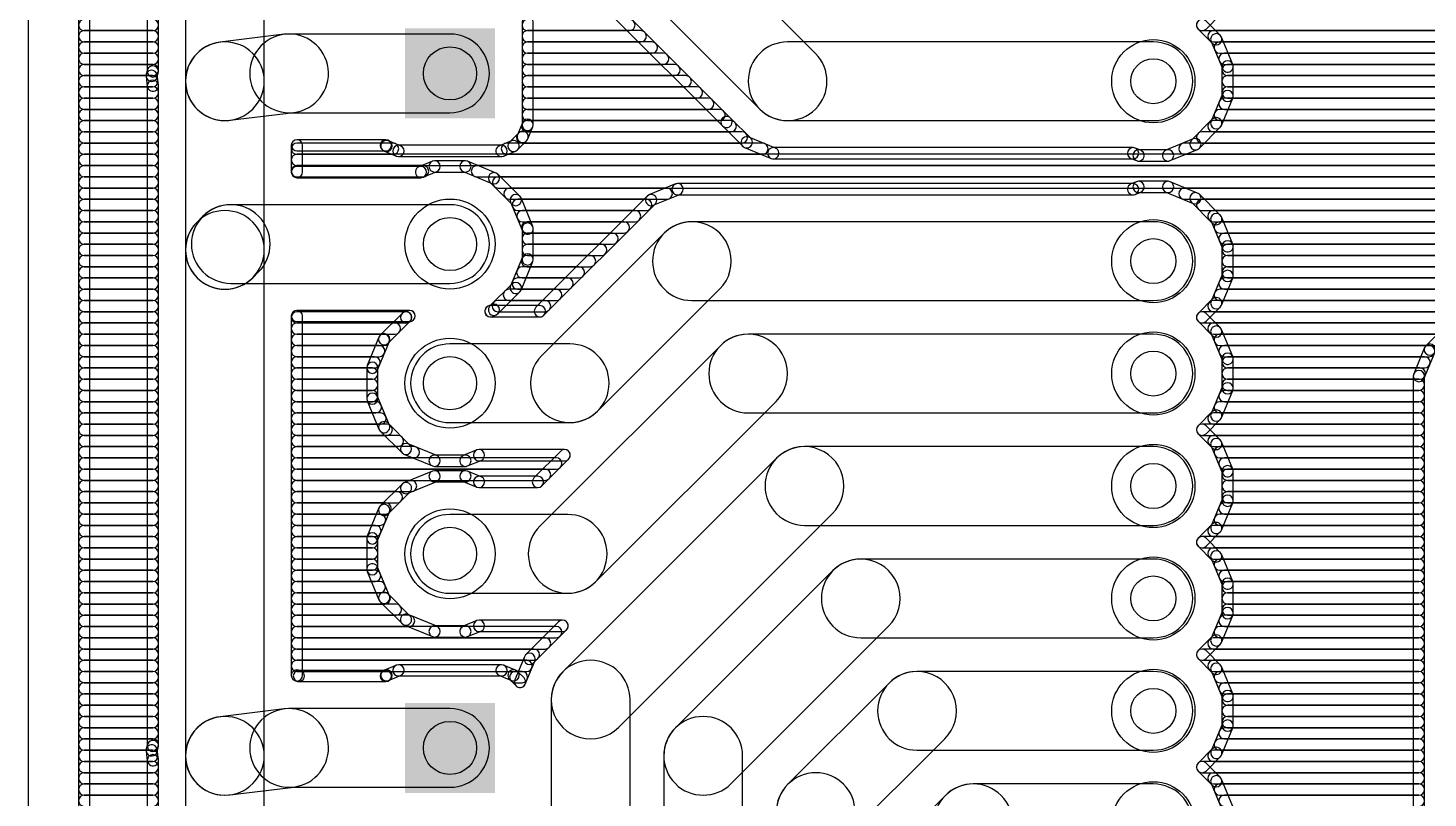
# Model space of a CAD drawing. Extents: x 5 to 83, y -5 to 101.
# Drawn here: x 5.08 to 36.68, y 29.53 to 46.92 of the extents above; entities that cross this region are included whole.
import ezdxf

# ---------------------------------------------------------------- set-up
doc = ezdxf.new("R2010")
doc.units = 0
for name, color, linetype in [('16', 175, 'CONTINUOUS'), ('17', 82, 'CONTINUOUS'), ('20', 30, 'CONTINUOUS'), ('44', 253, 'CONTINUOUS')]:
    doc.layers.add(name, color=color, linetype=linetype)

# ---------------------------------------------------------------- blocks, each defined once
blk = doc.blocks.new('ROUNDP')
blk.add_circle((0, 0), 0.5)
blk = doc.blocks.new('SQUAREP')
blk.add_solid([(-0.5, -0.5), (0.5, -0.5), (-0.5, 0.5), (0.5, 0.5)])

msp = doc.modelspace()

# ---------------------------------------------------------------- linework, layer by layer
at = {"layer": '16'}
for points in [[(6.477, -3.937), (6.477, 99.492, 1), (6.223, 99.492), (6.223, -3.937, 1)], [(10.414, 45.72), (10.414, 58.42, 1), (8.636, 58.42), (8.636, 45.72, 1)], [(7.7724, 58.3435), (7.7724, 45.9412, 1), (8.0264, 45.9412), (8.0264, 58.3435, 1)], [(15.7642, 50.9236), (21.5964, 45.0914, 1), (22.8536, 46.3486), (17.0214, 52.1808, 1)], [(15.6296, 49.8368), (20.7571, 44.7094, 1), (20.9367, 44.889), (15.8093, 50.0164, 1)], [(31.6706, 46.9002), (31.991, 47.2206, 1), (31.8114, 47.4002), (31.491, 47.0798, 1)], [(6.35, 46.863), (7.8994, 46.863, 1), (7.8994, 47.117), (6.35, 47.117, 1)], [(16.4846, 44.7353), (16.4846, 47.0603, 1), (16.2306, 47.0603), (16.2306, 44.7353, 1)], [(16.3576, 46.863), (18.6561, 46.863, 1), (18.6561, 47.117), (16.3576, 47.117, 1)], [(31.991, 46.7594), (31.6706, 47.0798, 1), (31.491, 46.9002), (31.8114, 46.5798, 1)], [(31.5808, 46.863), (49.7711, 46.863, 1), (49.7711, 47.117), (31.5808, 47.117, 1)], [(6.35, 46.609), (7.8994, 46.609, 1), (7.8994, 46.863), (6.35, 46.863, 1)], [(10.8644, 46.7802), (9.4166, 46.6024, 1), (9.6334, 44.8376), (11.0812, 45.0154, 1)], [(14.605, 46.7868), (10.9728, 46.7868, 1), (10.9728, 45.0088), (14.605, 45.0088, 1)], [(16.3576, 46.609), (18.9101, 46.609, 1), (18.9101, 46.863), (16.3576, 46.863, 1)], [(31.8348, 46.609), (49.5171, 46.609, 1), (49.5171, 46.863), (31.8348, 46.863, 1)], [(32.2737, 46.1021), (32.0185, 46.7182, 1), (31.7838, 46.621), (32.0391, 46.0049, 1)], [(6.35, 46.355), (7.8994, 46.355, 1), (7.8994, 46.609), (6.35, 46.609, 1)], [(10.414, 41.91), (10.414, 45.72, 1), (8.636, 45.72), (8.636, 41.91, 1)], [(16.3576, 46.355), (19.164, 46.355, 1), (19.164, 46.609), (16.3576, 46.609, 1)], [(22.225, 44.831), (30.48, 44.831, 1), (30.48, 46.609), (22.225, 46.609, 1)], [(31.9789, 46.355), (49.2631, 46.355, 1), (49.2631, 46.609), (31.9789, 46.609, 1)], [(6.35, 46.101), (7.8994, 46.101, 1), (7.8994, 46.355), (6.35, 46.355, 1)], [(16.3576, 46.101), (19.4181, 46.101, 1), (19.4181, 46.355), (16.3576, 46.355, 1)], [(32.0841, 46.101), (49.0091, 46.101, 1), (49.0091, 46.355), (32.0841, 46.355, 1)], [(32.2834, 45.3865), (32.2834, 46.0535, 1), (32.0294, 46.0535), (32.0294, 45.3865, 1)], [(6.35, 45.847), (7.8994, 45.847, 1), (7.8994, 46.101), (6.35, 46.101, 1)], [(6.35, 45.593), (7.8872, 45.593, 1), (7.8872, 45.847), (6.35, 45.847, 1)], [(7.777, 45.9752), (7.7497, 45.8767, 1), (7.9945, 45.8089), (8.0218, 45.9073, 1)], [(7.7461, 45.8273), (7.7733, 45.6051, 1), (8.0255, 45.636), (7.9982, 45.8583, 1)], [(16.3576, 45.847), (19.6721, 45.847, 1), (19.6721, 46.101), (16.3576, 46.101, 1)], [(16.3576, 45.593), (19.9261, 45.593, 1), (19.9261, 45.847), (16.3576, 45.847, 1)], [(32.1564, 45.847), (48.7551, 45.847, 1), (48.7551, 46.101), (32.1564, 46.101, 1)], [(32.1564, 45.593), (48.5011, 45.593, 1), (48.5011, 45.847), (32.1564, 45.847, 1)], [(6.35, 45.339), (7.8994, 45.339, 1), (7.8994, 45.593), (6.35, 45.593, 1)], [(7.7724, 45.6205), (7.7724, 30.7012, 1), (8.0264, 30.7012), (8.0264, 45.6205, 1)], [(16.3576, 45.339), (20.1801, 45.339, 1), (20.1801, 45.593), (16.3576, 45.593, 1)], [(32.0185, 44.7218), (32.2737, 45.3379, 1), (32.0391, 45.4351), (31.7838, 44.819, 1)], [(32.1564, 45.339), (48.2471, 45.339, 1), (48.2471, 45.593), (32.1564, 45.593, 1)], [(6.35, 45.085), (7.8994, 45.085, 1), (7.8994, 45.339), (6.35, 45.339, 1)], [(16.3576, 45.085), (20.4341, 45.085, 1), (20.4341, 45.339), (16.3576, 45.339, 1)], [(32.0841, 45.085), (42.3048, 45.085, 1), (42.3048, 45.339), (32.0841, 45.339, 1)], [(6.35, 44.831), (7.8994, 44.831, 1), (7.8994, 45.085), (6.35, 45.085, 1)], [(16.3576, 44.831), (20.6881, 44.831, 1), (20.6881, 45.085), (16.3576, 45.085, 1)], [(20.7571, 44.7094), (21.2144, 44.2521, 1), (21.394, 44.4317), (20.9367, 44.889, 1)], [(31.5194, 44.209), (31.991, 44.6806, 1), (31.8114, 44.8602), (31.3398, 44.3886, 1)], [(31.9789, 44.831), (42.0241, 44.831, 1), (42.0241, 45.085), (31.9789, 45.085, 1)], [(6.35, 44.577), (7.8994, 44.577, 1), (7.8994, 44.831), (6.35, 44.831, 1)], [(6.35, 44.323), (7.8994, 44.323, 1), (7.8994, 44.577), (6.35, 44.577, 1)], [(16.1281, 44.1675), (16.3353, 44.3747, 1), (16.1557, 44.5543), (15.9484, 44.3471, 1)], [(16.2309, 44.323), (21.196, 44.323, 1), (21.196, 44.577), (16.2309, 44.577, 1)], [(16.3628, 44.4159), (16.4749, 44.6867, 1), (16.2403, 44.7839), (16.1281, 44.5131, 1)], [(16.3446, 44.577), (20.9421, 44.577, 1), (20.9421, 44.831), (16.3446, 44.831, 1)], [(31.5808, 44.323), (41.5161, 44.323, 1), (41.5161, 44.577), (31.5808, 44.577, 1)], [(31.8348, 44.577), (41.7701, 44.577, 1), (41.7701, 44.831), (31.8348, 44.831, 1)], [(6.35, 44.069), (7.8994, 44.069, 1), (7.8994, 44.323), (6.35, 44.323, 1)], [(11.2776, 43.6678), (11.2776, 44.2722, 1), (11.0236, 44.2722), (11.0236, 43.6678, 1)], [(11.1506, 44.1452), (13.1569, 44.1452, 1), (13.1569, 44.3992), (11.1506, 44.3992, 1)], [(11.1506, 44.069), (13.3198, 44.069, 1), (13.3198, 44.323), (11.1506, 44.323, 1)], [(13.0671, 44.1824), (13.0819, 44.1675, 1), (13.2616, 44.3471), (13.2467, 44.362, 1)], [(13.1231, 44.14), (13.3939, 44.0279, 1), (13.4911, 44.2625), (13.2203, 44.3747, 1)], [(13.4425, 44.0182), (15.7675, 44.0182, 1), (15.7675, 44.2722), (13.4425, 44.2722, 1)], [(15.8161, 44.0279), (16.0869, 44.14, 1), (15.9896, 44.3747), (15.7189, 44.2625, 1)], [(15.8902, 44.069), (21.6564, 44.069, 1), (21.6564, 44.323), (15.8902, 44.323, 1)], [(21.2556, 44.2245), (21.853, 43.9771, 1), (21.9502, 44.2117), (21.3528, 44.4592, 1)], [(30.8621, 43.9263), (31.4782, 44.1815, 1), (31.381, 44.4161), (30.7649, 44.1609, 1)], [(31.1814, 44.069), (41.2621, 44.069, 1), (41.2621, 44.323), (31.1814, 44.323, 1)], [(6.35, 43.815), (7.8994, 43.815, 1), (7.8994, 44.069), (6.35, 44.069, 1)], [(11.1506, 43.815), (41.0081, 43.815, 1), (41.0081, 44.069), (11.1506, 44.069, 1)], [(21.9016, 43.9674), (30.0239, 43.9674, 1), (30.0239, 44.2214), (21.9016, 44.2214, 1)], [(29.9753, 43.9771), (30.0979, 43.9263, 1), (30.1951, 44.1609), (30.0725, 44.2117, 1)], [(30.1465, 43.9166), (30.8135, 43.9166, 1), (30.8135, 44.1706), (30.1465, 44.1706, 1)], [(6.35, 43.561), (7.8994, 43.561, 1), (7.8994, 43.815), (6.35, 43.815, 1)], [(11.1506, 43.561), (13.9986, 43.561, 1), (13.9986, 43.815), (11.1506, 43.815, 1)], [(13.9498, 43.7948), (11.1506, 43.7948, 1), (11.1506, 43.5408), (13.9498, 43.5408, 1)], [(14.2078, 43.9121), (13.9012, 43.7851, 1), (13.9984, 43.5505), (14.305, 43.6775, 1)], [(14.9536, 43.9218), (14.2564, 43.9218, 1), (14.2564, 43.6678), (14.9536, 43.6678, 1)], [(15.6464, 43.6453), (15.0022, 43.9121, 1), (14.905, 43.6775), (15.5492, 43.4106, 1)], [(15.2114, 43.561), (40.7541, 43.561, 1), (40.7541, 43.815), (15.2114, 43.815, 1)], [(16.1806, 43.1248), (15.6876, 43.6178, 1), (15.508, 43.4382), (16.001, 42.9452, 1)], [(6.35, 43.307), (7.8994, 43.307, 1), (7.8994, 43.561), (6.35, 43.561, 1)], [(6.35, 43.053), (7.8994, 43.053, 1), (7.8994, 43.307), (6.35, 43.307, 1)], [(15.6917, 43.307), (40.5001, 43.307, 1), (40.5001, 43.561), (15.6917, 43.561, 1)], [(15.9457, 43.053), (19.4974, 43.053, 1), (19.4974, 43.307), (15.9457, 43.307, 1)], [(19.694, 43.3989), (19.0966, 43.1514, 1), (19.1938, 42.9168), (19.7912, 43.1643, 1)], [(30.0239, 43.4086), (19.7426, 43.4086, 1), (19.7426, 43.1546), (30.0239, 43.1546, 1)], [(30.0979, 43.4497), (29.9753, 43.3989, 1), (30.0725, 43.1643), (30.1951, 43.2151, 1)], [(30.8135, 43.4594), (30.1465, 43.4594, 1), (30.1465, 43.2054), (30.8135, 43.2054, 1)], [(31.4782, 43.1945), (30.8621, 43.4497, 1), (30.7649, 43.2151), (31.381, 42.9598, 1)], [(31.1814, 43.053), (40.2461, 43.053, 1), (40.2461, 43.307), (31.1814, 43.307, 1)], [(6.35, 42.799), (7.8994, 42.799, 1), (7.8994, 43.053), (6.35, 43.053, 1)], [(16.4749, 42.4394), (16.2081, 43.0836, 1), (15.9734, 42.9864), (16.2403, 42.3422, 1)], [(16.1359, 42.799), (19.0371, 42.799, 1), (19.0371, 43.053), (16.1359, 43.053, 1)], [(19.0554, 43.1239), (16.5446, 40.6132, 1), (16.7243, 40.4336), (19.235, 42.9443, 1)], [(31.991, 42.6954), (31.5194, 43.167, 1), (31.3398, 42.9874), (31.8114, 42.5158, 1)], [(31.5808, 42.799), (39.9921, 42.799, 1), (39.9921, 43.053), (31.5808, 43.053, 1)], [(6.35, 42.545), (7.8994, 42.545, 1), (7.8994, 42.799), (6.35, 42.799, 1)], [(9.0286, 42.6708), (8.8964, 42.5386, 1), (10.1536, 41.2814), (10.2858, 41.4136, 1)], [(10.414, 30.48), (10.414, 41.91, 1), (8.636, 41.91), (8.636, 30.48, 1)], [(14.605, 42.9312), (9.6572, 42.9312, 1), (9.6572, 41.1532), (14.605, 41.1532, 1)], [(16.2411, 42.545), (18.7831, 42.545, 1), (18.7831, 42.799), (16.2411, 42.799, 1)], [(31.8348, 42.545), (39.7381, 42.545, 1), (39.7381, 42.799), (31.8348, 42.799, 1)], [(32.2737, 42.0381), (32.0185, 42.6542, 1), (31.7838, 42.557), (32.0391, 41.9409, 1)], [(6.35, 42.291), (7.8994, 42.291, 1), (7.8994, 42.545), (6.35, 42.545, 1)], [(16.3463, 42.291), (18.5291, 42.291, 1), (18.5291, 42.545), (16.3463, 42.545, 1)], [(16.4846, 41.6936), (16.4846, 42.3908, 1), (16.2306, 42.3908), (16.2306, 41.6936, 1)], [(17.9364, 38.2692), (20.6946, 41.0274, 1), (19.4374, 42.2846), (16.6792, 39.5264, 1)], [(20.066, 40.767), (30.48, 40.767, 1), (30.48, 42.545), (20.066, 42.545, 1)], [(31.9789, 42.291), (39.4841, 42.291, 1), (39.4841, 42.545), (31.9789, 42.545, 1)], [(6.35, 42.037), (7.8994, 42.037, 1), (7.8994, 42.291), (6.35, 42.291, 1)], [(6.35, 41.783), (7.8994, 41.783, 1), (7.8994, 42.037), (6.35, 42.037, 1)], [(16.3576, 42.037), (18.2751, 42.037, 1), (18.2751, 42.291), (16.3576, 42.291, 1)], [(16.3576, 41.783), (18.0211, 41.783, 1), (18.0211, 42.037), (16.3576, 42.037, 1)], [(32.0841, 42.037), (39.2301, 42.037, 1), (39.2301, 42.291), (32.0841, 42.291, 1)], [(32.2834, 41.3225), (32.2834, 41.9895, 1), (32.0294, 41.9895), (32.0294, 41.3225, 1)], [(32.1564, 41.783), (38.9761, 41.783, 1), (38.9761, 42.037), (32.1564, 42.037, 1)], [(6.35, 41.529), (7.8994, 41.529, 1), (7.8994, 41.783), (6.35, 41.783, 1)], [(16.2081, 41.0008), (16.4749, 41.645, 1), (16.2403, 41.7422), (15.9734, 41.098, 1)], [(16.342, 41.529), (17.7671, 41.529, 1), (17.7671, 41.783), (16.342, 41.783, 1)], [(32.1564, 41.529), (38.7221, 41.529, 1), (38.7221, 41.783), (32.1564, 41.783, 1)], [(6.35, 41.275), (7.8994, 41.275, 1), (7.8994, 41.529), (6.35, 41.529, 1)], [(16.2368, 41.275), (17.5131, 41.275, 1), (17.5131, 41.529), (16.2368, 41.529, 1)], [(32.0185, 40.6578), (32.2737, 41.2739, 1), (32.0391, 41.3711), (31.7838, 40.755, 1)], [(32.1564, 41.275), (38.4681, 41.275, 1), (38.4681, 41.529), (32.1564, 41.529, 1)], [(6.35, 41.021), (7.8994, 41.021, 1), (7.8994, 41.275), (6.35, 41.275, 1)], [(15.6876, 40.4666), (16.1806, 40.9596, 1), (16.001, 41.1392), (15.508, 40.6462, 1)], [(16.1316, 41.021), (17.2591, 41.021, 1), (17.2591, 41.275), (16.1316, 41.275, 1)], [(32.0841, 41.021), (38.2141, 41.021, 1), (38.2141, 41.275), (32.0841, 41.275, 1)], [(6.35, 40.767), (7.8994, 40.767, 1), (7.8994, 41.021), (6.35, 41.021, 1)], [(6.35, 40.513), (7.8994, 40.513, 1), (7.8994, 40.767), (6.35, 40.767, 1)], [(15.6814, 40.513), (16.7511, 40.513, 1), (16.7511, 40.767), (15.6814, 40.767, 1)], [(15.9354, 40.767), (17.0051, 40.767, 1), (17.0051, 41.021), (15.9354, 41.021, 1)], [(31.6706, 40.2962), (31.991, 40.6166, 1), (31.8114, 40.7962), (31.491, 40.4758, 1)], [(31.8348, 40.513), (37.7061, 40.513, 1), (37.7061, 40.767), (31.8348, 40.767, 1)], [(31.9789, 40.767), (37.9601, 40.767, 1), (37.9601, 41.021), (31.9789, 41.021, 1)], [(6.35, 40.259), (7.8994, 40.259, 1), (7.8994, 40.513), (6.35, 40.513, 1)], [(11.2776, 32.2954), (11.2776, 40.4166, 1), (11.0236, 40.4166), (11.0236, 32.2954, 1)], [(11.1506, 40.2896), (13.692, 40.2896, 1), (13.692, 40.5436), (11.1506, 40.5436, 1)], [(11.1506, 40.259), (13.6181, 40.259, 1), (13.6181, 40.513), (11.1506, 40.513, 1)], [(13.5224, 40.4734), (13.0294, 39.9804, 1), (13.209, 39.8008), (13.702, 40.2938, 1)], [(13.6434, 40.5339), (13.5636, 40.5009, 1), (13.6608, 40.2662), (13.7405, 40.2993, 1)], [(15.5666, 40.4061), (15.6464, 40.4391, 1), (15.5492, 40.6737), (15.4694, 40.6407, 1)], [(16.6345, 40.6504), (15.518, 40.6504, 1), (15.518, 40.3964), (16.6345, 40.3964, 1)], [(31.991, 40.1554), (31.6706, 40.4758, 1), (31.491, 40.2962), (31.8114, 39.9758, 1)], [(31.5808, 40.259), (37.4521, 40.259, 1), (37.4521, 40.513), (31.5808, 40.513, 1)], [(6.35, 40.005), (7.8994, 40.005, 1), (7.8994, 40.259), (6.35, 40.259, 1)], [(11.1506, 40.005), (13.3607, 40.005, 1), (13.3607, 40.259), (11.1506, 40.259, 1)], [(31.8348, 40.005), (37.1981, 40.005, 1), (37.1981, 40.259), (31.8348, 40.259, 1)], [(32.2737, 39.4981), (32.0185, 40.1142, 1), (31.7838, 40.017), (32.0391, 39.4009, 1)], [(37.0894, 40.2029), (36.6321, 39.7456, 1), (36.8117, 39.566), (37.269, 40.0233, 1)], [(6.35, 39.751), (7.8994, 39.751, 1), (7.8994, 40.005), (6.35, 40.005, 1)], [(11.1506, 39.751), (13.114, 39.751, 1), (13.114, 40.005), (11.1506, 40.005, 1)], [(13.0019, 39.9392), (12.7351, 39.295, 1), (12.9697, 39.1978), (13.2365, 39.842, 1)], [(17.8908, 34.4136), (21.9646, 38.4874, 1), (20.7074, 39.7446), (16.6336, 35.6708, 1)], [(21.336, 38.227), (30.48, 38.227, 1), (30.48, 40.005), (21.336, 40.005, 1)], [(31.9789, 39.751), (36.9441, 39.751, 1), (36.9441, 40.005), (31.9789, 40.005, 1)], [(6.35, 39.497), (7.8994, 39.497, 1), (7.8994, 39.751), (6.35, 39.751, 1)], [(11.1506, 39.497), (13.0088, 39.497, 1), (13.0088, 39.751), (11.1506, 39.751, 1)], [(14.605, 38.0088), (17.3078, 38.0088, 1), (17.3078, 39.7868), (14.605, 39.7868, 1)], [(32.0841, 39.497), (36.7087, 39.497, 1), (36.7087, 39.751), (32.0841, 39.751, 1)], [(32.2834, 38.7825), (32.2834, 39.4495, 1), (32.0294, 39.4495), (32.0294, 38.7825, 1)], [(36.6045, 39.7044), (36.3571, 39.107, 1), (36.5917, 39.0097), (36.8392, 39.6072, 1)], [(6.35, 39.243), (7.8994, 39.243, 1), (7.8994, 39.497), (6.35, 39.497, 1)], [(6.35, 38.989), (7.8994, 38.989, 1), (7.8994, 39.243), (6.35, 39.243, 1)], [(11.1506, 39.243), (12.9036, 39.243, 1), (12.9036, 39.497), (11.1506, 39.497, 1)], [(11.1506, 38.989), (12.8524, 38.989, 1), (12.8524, 39.243), (11.1506, 39.243, 1)], [(12.7254, 39.2464), (12.7254, 38.5492, 1), (12.9794, 38.5492), (12.9794, 39.2464, 1)], [(32.1564, 39.243), (36.6035, 39.243, 1), (36.6035, 39.497), (32.1564, 39.497, 1)], [(32.1564, 38.989), (36.4983, 38.989, 1), (36.4983, 39.243), (32.1564, 39.243, 1)], [(36.3474, 39.0584), (36.3474, 26.0733, 1), (36.6014, 26.0733), (36.6014, 39.0584, 1)], [(6.35, 38.735), (7.8994, 38.735, 1), (7.8994, 38.989), (6.35, 38.989, 1)], [(11.1506, 38.735), (12.8524, 38.735, 1), (12.8524, 38.989), (11.1506, 38.989, 1)], [(32.0185, 38.1178), (32.2737, 38.7339, 1), (32.0391, 38.8311), (31.7838, 38.215, 1)], [(32.1564, 38.735), (36.4744, 38.735, 1), (36.4744, 38.989), (32.1564, 38.989, 1)], [(6.35, 38.481), (7.8994, 38.481, 1), (7.8994, 38.735), (6.35, 38.735, 1)], [(11.1506, 38.481), (12.8524, 38.481, 1), (12.8524, 38.735), (11.1506, 38.735, 1)], [(12.7351, 38.5006), (13.0019, 37.8564, 1), (13.2365, 37.9536), (12.9697, 38.5978, 1)], [(32.0841, 38.481), (36.4744, 38.481, 1), (36.4744, 38.735), (32.0841, 38.735, 1)], [(6.35, 38.227), (7.8994, 38.227, 1), (7.8994, 38.481), (6.35, 38.481, 1)], [(11.1506, 38.227), (12.9332, 38.227, 1), (12.9332, 38.481), (11.1506, 38.481, 1)], [(31.6706, 37.7562), (31.991, 38.0766, 1), (31.8114, 38.2562), (31.491, 37.9358, 1)], [(31.9789, 38.227), (36.4744, 38.227, 1), (36.4744, 38.481), (31.9789, 38.481, 1)], [(6.35, 37.973), (7.8994, 37.973, 1), (7.8994, 38.227), (6.35, 38.227, 1)], [(6.35, 37.719), (7.8994, 37.719, 1), (7.8994, 37.973), (6.35, 37.973, 1)], [(11.1506, 37.973), (13.0385, 37.973, 1), (13.0385, 38.227), (11.1506, 38.227, 1)], [(11.1506, 37.719), (13.1782, 37.719, 1), (13.1782, 37.973), (11.1506, 37.973, 1)], [(13.0294, 37.8152), (13.5224, 37.3222, 1), (13.702, 37.5018), (13.209, 37.9948, 1)], [(31.991, 37.6154), (31.6706, 37.9358, 1), (31.491, 37.7562), (31.8114, 37.4358, 1)], [(31.5808, 37.719), (36.4744, 37.719, 1), (36.4744, 37.973), (31.5808, 37.973, 1)], [(31.8348, 37.973), (36.4744, 37.973, 1), (36.4744, 38.227), (31.8348, 38.227, 1)], [(6.35, 37.465), (7.8994, 37.465, 1), (7.8994, 37.719), (6.35, 37.719, 1)], [(11.1506, 37.465), (13.4322, 37.465, 1), (13.4322, 37.719), (11.1506, 37.719, 1)], [(31.8348, 37.465), (36.4744, 37.465, 1), (36.4744, 37.719), (31.8348, 37.719, 1)], [(32.2737, 36.9581), (32.0185, 37.5742, 1), (31.7838, 37.477), (32.0391, 36.8609, 1)], [(6.35, 37.211), (7.8994, 37.211, 1), (7.8994, 37.465), (6.35, 37.465, 1)], [(11.1506, 37.211), (13.7909, 37.211, 1), (13.7909, 37.465), (11.1506, 37.465, 1)], [(13.5636, 37.2947), (14.2078, 37.0279, 1), (14.305, 37.2625), (13.6608, 37.5293, 1)], [(15.0022, 37.0279), (15.3088, 37.1549, 1), (15.2116, 37.3895), (14.905, 37.2625, 1)], [(15.2602, 37.1452), (17.1933, 37.1452, 1), (17.1933, 37.3992), (15.2602, 37.3992, 1)], [(17.1035, 37.362), (16.499, 36.7576, 1), (16.6787, 36.578), (17.2831, 37.1824, 1)], [(18.4086, 31.1214), (23.2346, 35.9474, 1), (21.9774, 37.2046), (17.1514, 32.3786, 1)], [(22.606, 35.687), (30.48, 35.687, 1), (30.48, 37.465), (22.606, 37.465, 1)], [(31.9789, 37.211), (36.4744, 37.211, 1), (36.4744, 37.465), (31.9789, 37.465, 1)], [(6.35, 36.957), (7.8994, 36.957, 1), (7.8994, 37.211), (6.35, 37.211, 1)], [(11.1506, 36.957), (17.0051, 36.957, 1), (17.0051, 37.211), (11.1506, 37.211, 1)], [(14.2564, 37.0182), (14.9536, 37.0182, 1), (14.9536, 37.2722), (14.2564, 37.2722, 1)], [(32.0841, 36.957), (36.4744, 36.957, 1), (36.4744, 37.211), (32.0841, 37.211, 1)], [(32.2834, 36.2425), (32.2834, 36.9095, 1), (32.0294, 36.9095), (32.0294, 36.2425, 1)], [(6.35, 36.703), (7.8994, 36.703, 1), (7.8994, 36.957), (6.35, 36.957, 1)], [(6.35, 36.449), (7.8994, 36.449, 1), (7.8994, 36.703), (6.35, 36.703, 1)], [(11.1506, 36.703), (16.7511, 36.703, 1), (16.7511, 36.957), (11.1506, 36.957, 1)], [(11.1506, 36.449), (13.7282, 36.449, 1), (13.7282, 36.703), (11.1506, 36.703, 1)], [(14.2078, 36.9121), (13.5636, 36.6453, 1), (13.6608, 36.4106), (14.305, 36.6775, 1)], [(14.9536, 36.9218), (14.2564, 36.9218, 1), (14.2564, 36.6678), (14.9536, 36.6678, 1)], [(15.3088, 36.7851), (15.0022, 36.9121, 1), (14.905, 36.6775), (15.2116, 36.5505, 1)], [(16.5889, 36.7948), (15.2602, 36.7948, 1), (15.2602, 36.5408), (16.5889, 36.5408, 1)], [(32.1564, 36.703), (36.4744, 36.703, 1), (36.4744, 36.957), (32.1564, 36.957, 1)], [(32.1564, 36.449), (36.4744, 36.449, 1), (36.4744, 36.703), (32.1564, 36.703, 1)], [(6.35, 36.195), (7.8994, 36.195, 1), (7.8994, 36.449), (6.35, 36.449, 1)], [(11.1506, 36.195), (13.4063, 36.195, 1), (13.4063, 36.449), (11.1506, 36.449, 1)], [(13.5224, 36.6178), (13.0294, 36.1248, 1), (13.209, 35.9452), (13.702, 36.4382, 1)], [(32.0185, 35.5778), (32.2737, 36.1939, 1), (32.0391, 36.2911), (31.7838, 35.675, 1)], [(32.1564, 36.195), (36.4744, 36.195, 1), (36.4744, 36.449), (32.1564, 36.449, 1)], [(6.35, 35.941), (7.8994, 35.941, 1), (7.8994, 36.195), (6.35, 36.195, 1)], [(11.1506, 35.941), (13.1523, 35.941, 1), (13.1523, 36.195), (11.1506, 36.195, 1)], [(13.0019, 36.0836), (12.7351, 35.4394, 1), (12.9697, 35.3422), (13.2365, 35.9864, 1)], [(32.0841, 35.941), (36.4744, 35.941, 1), (36.4744, 36.195), (32.0841, 36.195, 1)], [(6.35, 35.687), (7.8994, 35.687, 1), (7.8994, 35.941), (6.35, 35.941, 1)], [(11.1506, 35.687), (13.0277, 35.687, 1), (13.0277, 35.941), (11.1506, 35.941, 1)], [(14.605, 34.1532), (17.2622, 34.1532, 1), (17.2622, 35.9312), (14.605, 35.9312, 1)], [(31.6706, 35.2162), (31.991, 35.5366, 1), (31.8114, 35.7162), (31.491, 35.3958, 1)], [(31.9789, 35.687), (36.4744, 35.687, 1), (36.4744, 35.941), (31.9789, 35.941, 1)], [(6.35, 35.433), (7.8994, 35.433, 1), (7.8994, 35.687), (6.35, 35.687, 1)], [(6.35, 35.179), (7.8994, 35.179, 1), (7.8994, 35.433), (6.35, 35.433, 1)], [(11.1506, 35.433), (12.9225, 35.433, 1), (12.9225, 35.687), (11.1506, 35.687, 1)], [(11.1506, 35.179), (12.8524, 35.179, 1), (12.8524, 35.433), (11.1506, 35.433, 1)], [(12.7254, 35.3908), (12.7254, 34.6936, 1), (12.9794, 34.6936), (12.9794, 35.3908, 1)], [(31.991, 35.0754), (31.6706, 35.3958, 1), (31.491, 35.2162), (31.8114, 34.8958, 1)], [(31.5808, 35.179), (36.4744, 35.179, 1), (36.4744, 35.433), (31.5808, 35.433, 1)], [(31.8348, 35.433), (36.4744, 35.433, 1), (36.4744, 35.687), (31.8348, 35.687, 1)], [(6.35, 34.925), (7.8994, 34.925, 1), (7.8994, 35.179), (6.35, 35.179, 1)], [(11.1506, 34.925), (12.8524, 34.925, 1), (12.8524, 35.179), (11.1506, 35.179, 1)], [(31.8348, 34.925), (36.4744, 34.925, 1), (36.4744, 35.179), (31.8348, 35.179, 1)], [(32.2737, 34.4181), (32.0185, 35.0342, 1), (31.7838, 34.937), (32.0391, 34.3209, 1)], [(6.35, 34.671), (7.8994, 34.671, 1), (7.8994, 34.925), (6.35, 34.925, 1)], [(11.1506, 34.671), (12.8524, 34.671, 1), (12.8524, 34.925), (11.1506, 34.925, 1)], [(12.7351, 34.645), (13.0019, 34.0008, 1), (13.2365, 34.098), (12.9697, 34.7422, 1)], [(20.9486, 29.8514), (24.5046, 33.4074, 1), (23.2474, 34.6646), (19.6914, 31.1086, 1)], [(23.876, 33.147), (30.48, 33.147, 1), (30.48, 34.925), (23.876, 34.925, 1)], [(31.9789, 34.671), (36.4744, 34.671, 1), (36.4744, 34.925), (31.9789, 34.925, 1)], [(6.35, 34.417), (7.8994, 34.417, 1), (7.8994, 34.671), (6.35, 34.671, 1)], [(11.1506, 34.417), (12.9144, 34.417, 1), (12.9144, 34.671), (11.1506, 34.671, 1)], [(32.0841, 34.417), (36.4744, 34.417, 1), (36.4744, 34.671), (32.0841, 34.671, 1)], [(32.2834, 33.7025), (32.2834, 34.3695, 1), (32.0294, 34.3695), (32.0294, 33.7025, 1)], [(6.35, 34.163), (7.8994, 34.163, 1), (7.8994, 34.417), (6.35, 34.417, 1)], [(6.35, 33.909), (7.8994, 33.909, 1), (7.8994, 34.163), (6.35, 34.163, 1)], [(11.1506, 34.163), (13.0196, 34.163, 1), (13.0196, 34.417), (11.1506, 34.417, 1)], [(11.1506, 33.909), (13.1326, 33.909, 1), (13.1326, 34.163), (11.1506, 34.163, 1)], [(13.0294, 33.9596), (13.5224, 33.4666, 1), (13.702, 33.6462), (13.209, 34.1392, 1)], [(32.1564, 34.163), (36.4744, 34.163, 1), (36.4744, 34.417), (32.1564, 34.417, 1)], [(32.1564, 33.909), (36.4744, 33.909, 1), (36.4744, 34.163), (32.1564, 34.163, 1)], [(6.35, 33.655), (7.8994, 33.655, 1), (7.8994, 33.909), (6.35, 33.909, 1)], [(11.1506, 33.655), (13.3866, 33.655, 1), (13.3866, 33.909), (11.1506, 33.909, 1)], [(32.0185, 33.0378), (32.2737, 33.6539, 1), (32.0391, 33.7511), (31.7838, 33.135, 1)], [(32.1564, 33.655), (36.4744, 33.655, 1), (36.4744, 33.909), (32.1564, 33.909, 1)], [(6.35, 33.401), (7.8994, 33.401, 1), (7.8994, 33.655), (6.35, 33.655, 1)], [(11.1506, 33.401), (13.6808, 33.401, 1), (13.6808, 33.655), (11.1506, 33.655, 1)], [(13.5636, 33.4391), (14.2078, 33.1723, 1), (14.305, 33.4069), (13.6608, 33.6737, 1)], [(15.0022, 33.1723), (15.3088, 33.2993, 1), (15.2116, 33.5339), (14.905, 33.4069, 1)], [(15.2602, 33.2896), (17.1477, 33.2896, 1), (17.1477, 33.5436), (15.2602, 33.5436, 1)], [(17.0579, 33.5064), (16.3121, 32.7606, 1), (16.4917, 32.581), (17.2375, 33.3268, 1)], [(32.0841, 33.401), (36.4744, 33.401, 1), (36.4744, 33.655), (32.0841, 33.655, 1)], [(6.35, 33.147), (7.8994, 33.147, 1), (7.8994, 33.401), (6.35, 33.401, 1)], [(11.1506, 33.147), (17.0051, 33.147, 1), (17.0051, 33.401), (11.1506, 33.401, 1)], [(14.2564, 33.1626), (14.9536, 33.1626, 1), (14.9536, 33.4166), (14.2564, 33.4166, 1)], [(31.6706, 32.6762), (31.991, 32.9966, 1), (31.8114, 33.1762), (31.491, 32.8558, 1)], [(31.9789, 33.147), (36.4744, 33.147, 1), (36.4744, 33.401), (31.9789, 33.401, 1)], [(6.35, 32.893), (7.8994, 32.893, 1), (7.8994, 33.147), (6.35, 33.147, 1)], [(6.35, 32.639), (7.8994, 32.639, 1), (7.8994, 32.893), (6.35, 32.893, 1)], [(11.1506, 32.893), (16.7511, 32.893, 1), (16.7511, 33.147), (11.1506, 33.147, 1)], [(11.1506, 32.639), (16.4971, 32.639, 1), (16.4971, 32.893), (11.1506, 32.893, 1)], [(31.991, 32.5354), (31.6706, 32.8558, 1), (31.491, 32.6762), (31.8114, 32.3558, 1)], [(31.5808, 32.639), (36.4744, 32.639, 1), (36.4744, 32.893), (31.5808, 32.893, 1)], [(31.8348, 32.893), (36.4744, 32.893, 1), (36.4744, 33.147), (31.8348, 33.147, 1)], [(6.35, 32.385), (7.8994, 32.385, 1), (7.8994, 32.639), (6.35, 32.639, 1)], [(11.1506, 32.385), (16.3361, 32.385, 1), (16.3361, 32.639), (11.1506, 32.639, 1)], [(16.2845, 32.7194), (16.0689, 32.1989, 1), (16.3036, 32.1016), (16.5192, 32.6222, 1)], [(18.669, 24.765), (18.669, 31.75, 1), (16.891, 31.75), (16.891, 24.765, 1)], [(31.8348, 32.385), (36.4744, 32.385, 1), (36.4744, 32.639), (31.8348, 32.639, 1)], [(32.2737, 31.8781), (32.0185, 32.4942, 1), (31.7838, 32.397), (32.0391, 31.7809, 1)], [(6.35, 32.131), (7.8994, 32.131, 1), (7.8994, 32.385), (6.35, 32.385, 1)], [(11.228, 32.4058), (11.1845, 32.4178, 1), (11.1167, 32.1731), (11.1601, 32.161, 1)], [(13.1569, 32.4104), (11.194, 32.4104, 1), (11.194, 32.1564), (13.1569, 32.1564, 1)], [(13.0819, 32.388), (13.0671, 32.3732, 1), (13.2467, 32.1936), (13.2616, 32.2085, 1)], [(13.3939, 32.5277), (13.1231, 32.4156, 1), (13.2203, 32.1809), (13.4911, 32.2931, 1)], [(15.7675, 32.5374), (13.4425, 32.5374, 1), (13.4425, 32.2834), (15.7675, 32.2834, 1)], [(16.0869, 32.4156), (15.8161, 32.5277, 1), (15.7189, 32.2931), (15.9896, 32.1809, 1)], [(16.2761, 32.2401), (16.1281, 32.3881, 1), (15.9484, 32.2085), (16.0964, 32.0604, 1)], [(16.0785, 32.131), (16.2309, 32.131, 1), (16.2309, 32.385), (16.0785, 32.385, 1)], [(23.4886, 28.5814), (25.7746, 30.8674, 1), (24.5174, 32.1246), (22.2314, 29.8386, 1)], [(25.146, 30.607), (30.48, 30.607, 1), (30.48, 32.385), (25.146, 32.385, 1)], [(31.9789, 32.131), (36.4744, 32.131, 1), (36.4744, 32.385), (31.9789, 32.385, 1)], [(6.35, 31.877), (7.8994, 31.877, 1), (7.8994, 32.131), (6.35, 32.131, 1)], [(32.0841, 31.877), (36.4744, 31.877, 1), (36.4744, 32.131), (32.0841, 32.131, 1)], [(32.2834, 31.1625), (32.2834, 31.8295, 1), (32.0294, 31.8295), (32.0294, 31.1625, 1)], [(6.35, 31.623), (7.8994, 31.623, 1), (7.8994, 31.877), (6.35, 31.877, 1)], [(6.35, 31.369), (7.8994, 31.369, 1), (7.8994, 31.623), (6.35, 31.623, 1)], [(32.1564, 31.623), (36.4744, 31.623, 1), (36.4744, 31.877), (32.1564, 31.877, 1)], [(32.1564, 31.369), (36.4744, 31.369, 1), (36.4744, 31.623), (32.1564, 31.623, 1)], [(6.35, 31.115), (7.8994, 31.115, 1), (7.8994, 31.369), (6.35, 31.369, 1)], [(10.8644, 31.5402), (9.4166, 31.3624, 1), (9.6334, 29.5976), (11.0812, 29.7754, 1)], [(10.414, 27.305), (10.414, 30.48, 1), (8.636, 30.48), (8.636, 27.305, 1)], [(14.605, 31.5468), (10.9728, 31.5468, 1), (10.9728, 29.7688), (14.605, 29.7688, 1)], [(21.209, 20.955), (21.209, 30.48, 1), (19.431, 30.48), (19.431, 20.955, 1)], [(32.0185, 30.4978), (32.2737, 31.1139, 1), (32.0391, 31.2111), (31.7838, 30.595, 1)], [(32.1564, 31.115), (36.4744, 31.115, 1), (36.4744, 31.369), (32.1564, 31.369, 1)], [(6.35, 30.861), (7.8994, 30.861, 1), (7.8994, 31.115), (6.35, 31.115, 1)], [(32.0841, 30.861), (36.4744, 30.861, 1), (36.4744, 31.115), (32.0841, 31.115, 1)], [(6.35, 30.607), (7.8994, 30.607, 1), (7.8994, 30.861), (6.35, 30.861, 1)], [(7.777, 30.7352), (7.7497, 30.6367, 1), (7.9945, 30.5689), (8.0218, 30.6673, 1)], [(7.7461, 30.5873), (7.7733, 30.3651, 1), (8.0255, 30.396), (7.9982, 30.6183, 1)], [(31.6706, 30.1362), (31.991, 30.4566, 1), (31.8114, 30.6362), (31.491, 30.3158, 1)], [(31.9789, 30.607), (36.4744, 30.607, 1), (36.4744, 30.861), (31.9789, 30.861, 1)], [(6.35, 30.353), (7.8872, 30.353, 1), (7.8872, 30.607), (6.35, 30.607, 1)], [(6.35, 30.099), (7.8994, 30.099, 1), (7.8994, 30.353), (6.35, 30.353, 1)], [(7.7724, 30.3805), (7.7724, 0.9466, 1), (8.0264, 0.9466), (8.0264, 30.3805, 1)], [(31.991, 29.9954), (31.6706, 30.3158, 1), (31.491, 30.1362), (31.8114, 29.8158, 1)], [(31.5808, 30.099), (36.4744, 30.099, 1), (36.4744, 30.353), (31.5808, 30.353, 1)], [(31.8348, 30.353), (36.4744, 30.353, 1), (36.4744, 30.607), (31.8348, 30.607, 1)], [(6.35, 29.845), (7.8994, 29.845, 1), (7.8994, 30.099), (6.35, 30.099, 1)], [(23.749, 11.43), (23.749, 29.21, 1), (21.971, 29.21), (21.971, 11.43, 1)], [(31.8348, 29.845), (36.4744, 29.845, 1), (36.4744, 30.099), (31.8348, 30.099, 1)], [(32.2737, 29.3381), (32.0185, 29.9542, 1), (31.7838, 29.857), (32.0391, 29.2409, 1)], [(6.35, 29.591), (7.8994, 29.591, 1), (7.8994, 29.845), (6.35, 29.845, 1)], [(25.7874, 29.5846), (24.7714, 28.5686, 1), (26.0286, 27.3114), (27.0446, 28.3274, 1)], [(30.48, 29.845), (26.416, 29.845, 1), (26.416, 28.067), (30.48, 28.067, 1)], [(31.9789, 29.591), (36.4744, 29.591, 1), (36.4744, 29.845), (31.9789, 29.845, 1)], [(6.35, 29.337), (7.8994, 29.337, 1), (7.8994, 29.591), (6.35, 29.591, 1)], [(32.0841, 29.337), (36.4744, 29.337, 1), (36.4744, 29.591), (32.0841, 29.591, 1)]]:
    msp.add_lwpolyline(points, format="xyb", close=True, dxfattribs=at)
at = {"layer": '20'}
msp.add_line((5.08, 100.635), (5.08, -5.08), dxfattribs=at)
at = {"layer": '44'}
for centre, radius in [((14.605, 45.8978), 0.6), ((30.48, 45.72), 0.508), ((14.605, 42.0422), 0.6), ((30.48, 41.656), 0.508), ((30.48, 39.116), 0.508), ((14.605, 38.8978), 0.6), ((30.48, 36.576), 0.508), ((14.605, 35.0422), 0.6), ((30.48, 34.036), 0.508), ((30.48, 31.496), 0.508), ((14.605, 30.6578), 0.6)]:
    msp.add_circle(centre, radius, dxfattribs=at)

# ---------------------------------------------------------------- block references
at = {"layer": '17'}
for name, p, xscale, yscale, rotation in [('SQUAREP', (14.605, 45.8978), 2.032, 2.032, 270), ('ROUNDP', (30.48, 45.72), 1.8796, 1.8796, 180), ('ROUNDP', (14.605, 42.0422), 2.032, 2.032, 270), ('ROUNDP', (30.48, 41.656), 1.8796, 1.8796, 180), ('ROUNDP', (14.605, 38.8978), 2.032, 2.032, 270), ('ROUNDP', (30.48, 39.116), 1.8796, 1.8796, 180), ('ROUNDP', (30.48, 36.576), 1.8796, 1.8796, 180), ('ROUNDP', (14.605, 35.0422), 2.032, 2.032, 270), ('ROUNDP', (30.48, 34.036), 1.8796, 1.8796, 180), ('ROUNDP', (30.48, 31.496), 1.8796, 1.8796, 180), ('SQUAREP', (14.605, 30.6578), 2.032, 2.032, 270), ('ROUNDP', (30.48, 28.956), 1.8796, 1.8796, 180)]:
    msp.add_blockref(name, p, dxfattribs=dict(at, xscale=xscale, yscale=yscale, rotation=rotation))

doc.saveas('drawing.dxf')
